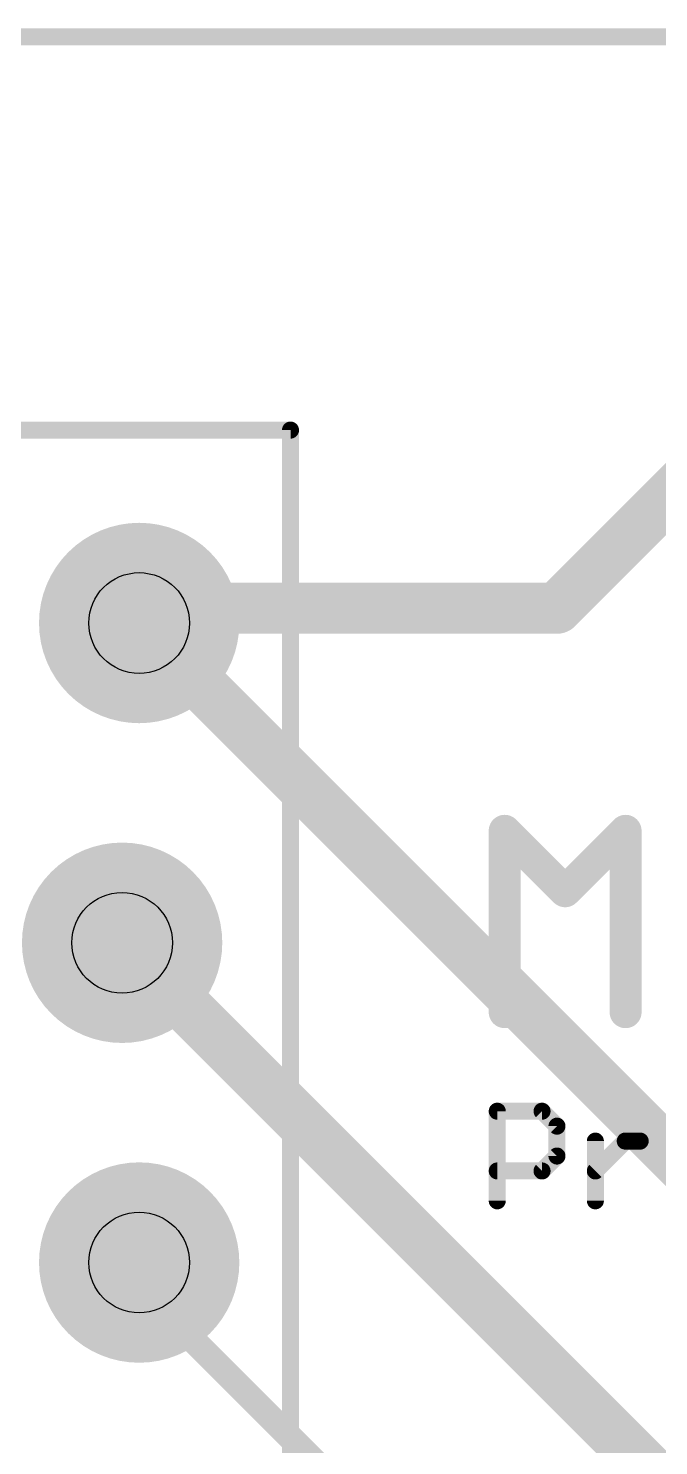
# Model space of a CAD drawing. Extents: x -27 to 84, y -12 to 86.
# Drawn here: x 4.67 to 12.19, y 69.57 to 86.46 of the extents above; entities that cross this region are included whole.
import ezdxf

# ---------------------------------------------------------------- set-up
doc = ezdxf.new("R2010")
doc.units = 0
for name, color, linetype in [('16', 132, 'CONTINUOUS'), ('17', 110, 'CONTINUOUS'), ('20', 53, 'CONTINUOUS'), ('21', 41, 'CONTINUOUS'), ('29', 253, 'CONTINUOUS'), ('30', 253, 'CONTINUOUS'), ('44', 253, 'CONTINUOUS'), ('51', 53, 'CONTINUOUS')]:
    doc.layers.add(name, color=color, linetype=linetype)

# ---------------------------------------------------------------- blocks, each defined once
blk = doc.blocks.new('RECT')
blk.add_solid([(-0.5, -0.5), (0.5, -0.5), (-0.5, 0.5), (0.5, 0.5)])
blk = doc.blocks.new('ROUNDP')
at = {"const_width": 0.5}
blk.add_lwpolyline([(0, -0.25, 1), (0, 0.25, 1), (0, -0.25)], format="xyb", dxfattribs=at)

msp = doc.modelspace()

# ---------------------------------------------------------------- linework, layer by layer
at = {"layer": '16'}
for points, const_width in [([(13.081, 81.661), (10.9728, 79.5528)], 0.6096), ([(6.1709, 79.5528), (5.9944, 79.3763)], 0.6096), ([(10.9728, 79.5528), (6.1709, 79.5528)], 0.6096), ([(5.9944, 79.3763), (18.0607, 67.31)], 0.6096), ([(16.5875, 64.77), (5.7912, 75.5663)], 0.6096), ([(5.9944, 71.7563), (5.9944, 71.4756)], 0.3048), ([(5.9944, 71.4756), (13.97, 63.5)], 0.3048)]:
    msp.add_lwpolyline(points, dxfattribs=dict(at, const_width=const_width))
for points, const_width in [([(6.1709, 79.7052, 1), (6.1709, 79.4004)], 0.3048), ([(6.2787, 79.445, 1), (6.0631, 79.6606)], 0.3048), ([(10.865, 79.6606, 1), (11.0806, 79.445)], 0.3048), ([(10.9728, 79.4004, 1), (10.9728, 79.7052)], 0.3048), ([(6.1022, 79.4841, 1), (5.8866, 79.2685)], 0.3048), ([(5.8866, 79.4841, 1), (6.1022, 79.2685)], 0.3048), ([(5.899, 75.6741, 1), (5.6834, 75.4585)], 0.3048), ([(6.0706, 71.7563, 1), (5.9182, 71.7563)], 0.1524), ([(6.0483, 71.5295, 1), (5.9405, 71.4217)], 0.1524), ([(5.9182, 71.4756, 1), (6.0706, 71.4756)], 0.1524)]:
    msp.add_lwpolyline(points, format="xyb", dxfattribs=dict(at, const_width=const_width))
at = {"layer": '20', "const_width": 0.2032}
msp.add_lwpolyline([(83.185, 86.36), (0.635, 86.36)], dxfattribs=at)
at = {"layer": '21'}
for points, const_width in [([(0, 81.6749), (7.7978, 81.6749)], 0.2032), ([(7.7978, 4.6851), (7.7978, 81.6749)], 0.2032), ([(10.3505, 74.7395), (10.3505, 76.9003)], 0.381), ([(10.3505, 76.9003), (11.0708, 76.1801)], 0.381), ([(11.0708, 76.1801), (11.7911, 76.9003)], 0.381), ([(11.7911, 76.9003), (11.7911, 74.7395)], 0.381), ([(10.2616, 72.4916), (10.2616, 73.5593)], 0.2032), ([(10.2616, 73.5593), (10.7955, 73.5593)], 0.2032), ([(10.7955, 73.5593), (10.9734, 73.3814)], 0.2032), ([(10.9734, 73.3814), (10.9734, 73.0255)], 0.2032), ([(11.431, 72.4916), (11.431, 73.2034)], 0.2032), ([(11.431, 72.8475), (11.7869, 73.2034)], 0.2032), ([(11.7869, 73.2034), (11.9649, 73.2034)], 0.2032), ([(10.9734, 73.0255), (10.7955, 72.8475)], 0.2032), ([(10.7955, 72.8475), (10.2616, 72.8475)], 0.2032)]:
    msp.add_lwpolyline(points, dxfattribs=dict(at, const_width=const_width))
for points, const_width in [([(7.8486, 81.6749, 1), (7.747, 81.6749)], 0.1016), ([(7.7978, 81.6241, 1), (7.7978, 81.7257)], 0.1016), ([(10.4179, 76.9677, 1), (10.2831, 76.833)], 0.1905), ([(10.4458, 76.9003, 1), (10.2553, 76.9003)], 0.1905), ([(11.8863, 76.9003, 1), (11.6958, 76.9003)], 0.1905), ([(11.8584, 76.833, 1), (11.7237, 76.9677)], 0.1905), ([(11.0034, 76.2474, 1), (11.1381, 76.1127)], 0.1905), ([(11.0034, 76.1127, 1), (11.1381, 76.2474)], 0.1905), ([(10.2553, 74.7395, 1), (10.4458, 74.7395)], 0.1905), ([(11.6958, 74.7395, 1), (11.8863, 74.7395)], 0.1905), ([(10.3124, 73.5593, 1), (10.2108, 73.5593)], 0.1016), ([(10.2616, 73.6101, 1), (10.2616, 73.5085)], 0.1016), ([(10.8314, 73.5952, 1), (10.7595, 73.5234)], 0.1016), ([(10.7955, 73.5085, 1), (10.7955, 73.6101)], 0.1016), ([(11.0242, 73.3814, 1), (10.9226, 73.3814)], 0.1016), ([(10.9375, 73.3454, 1), (11.0093, 73.4173)], 0.1016), ([(11.4818, 73.2034, 1), (11.3802, 73.2034)], 0.1016), ([(11.7869, 73.2542, 1), (11.7869, 73.1526)], 0.1016), ([(11.8228, 73.1675, 1), (11.751, 73.2393)], 0.1016), ([(11.9649, 73.1526, 1), (11.9649, 73.2542)], 0.1016), ([(11.0093, 72.9895, 1), (10.9375, 73.0614)], 0.1016), ([(10.9226, 73.0255, 1), (11.0242, 73.0255)], 0.1016), ([(10.2616, 72.8983, 1), (10.2616, 72.7967)], 0.1016), ([(10.7595, 72.8834, 1), (10.8314, 72.8116)], 0.1016), ([(10.7955, 72.7967, 1), (10.7955, 72.8983)], 0.1016), ([(11.3951, 72.8834, 1), (11.4669, 72.8116)], 0.1016), ([(10.2108, 72.4916, 1), (10.3124, 72.4916)], 0.1016), ([(11.3802, 72.4916, 1), (11.4818, 72.4916)], 0.1016)]:
    msp.add_lwpolyline(points, format="xyb", dxfattribs=dict(at, const_width=const_width))
at = {"layer": '44'}
for centre in [(5.9944, 79.3763), (5.7912, 75.5663), (5.9944, 71.7563)]:
    msp.add_circle(centre, 0.6, dxfattribs=at)

# ---------------------------------------------------------------- block references
at = {"layer": '17', "xscale": 2.1844, "yscale": 2.1844, "rotation": 270}
for p in [(5.9944, 79.3763), (5.9944, 79.3763), (5.7912, 75.5663), (5.7912, 75.5663), (5.9944, 71.7563), (5.9944, 71.7563)]:
    msp.add_blockref('ROUNDP', p, dxfattribs=at)
at = {"layer": '29', "xscale": 2.3876, "yscale": 2.3876, "rotation": 270}
for p in [(5.9944, 79.3763), (5.7912, 75.5663), (5.9944, 71.7563)]:
    msp.add_blockref('ROUNDP', p, dxfattribs=at)
at = {"layer": '30', "xscale": 2.3876, "yscale": 2.3876, "rotation": 270}
for p in [(5.9944, 79.3763), (5.7912, 75.5663), (5.9944, 71.7563)]:
    msp.add_blockref('ROUNDP', p, dxfattribs=at)
at = {"layer": '51', "xscale": 0.9398, "yscale": 0.4318}
for p in [(5.8928, 79.3763), (5.8928, 75.5663), (5.8928, 71.7563)]:
    msp.add_blockref('RECT', p, dxfattribs=at)

doc.saveas('drawing.dxf')
